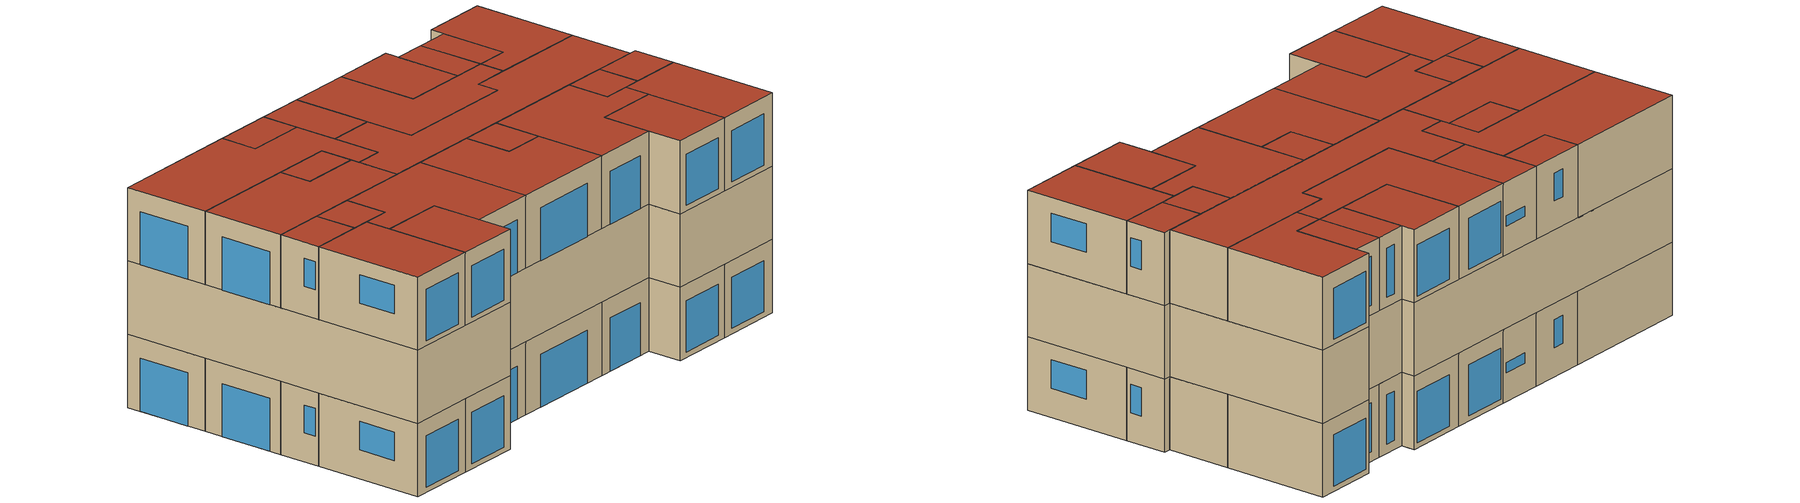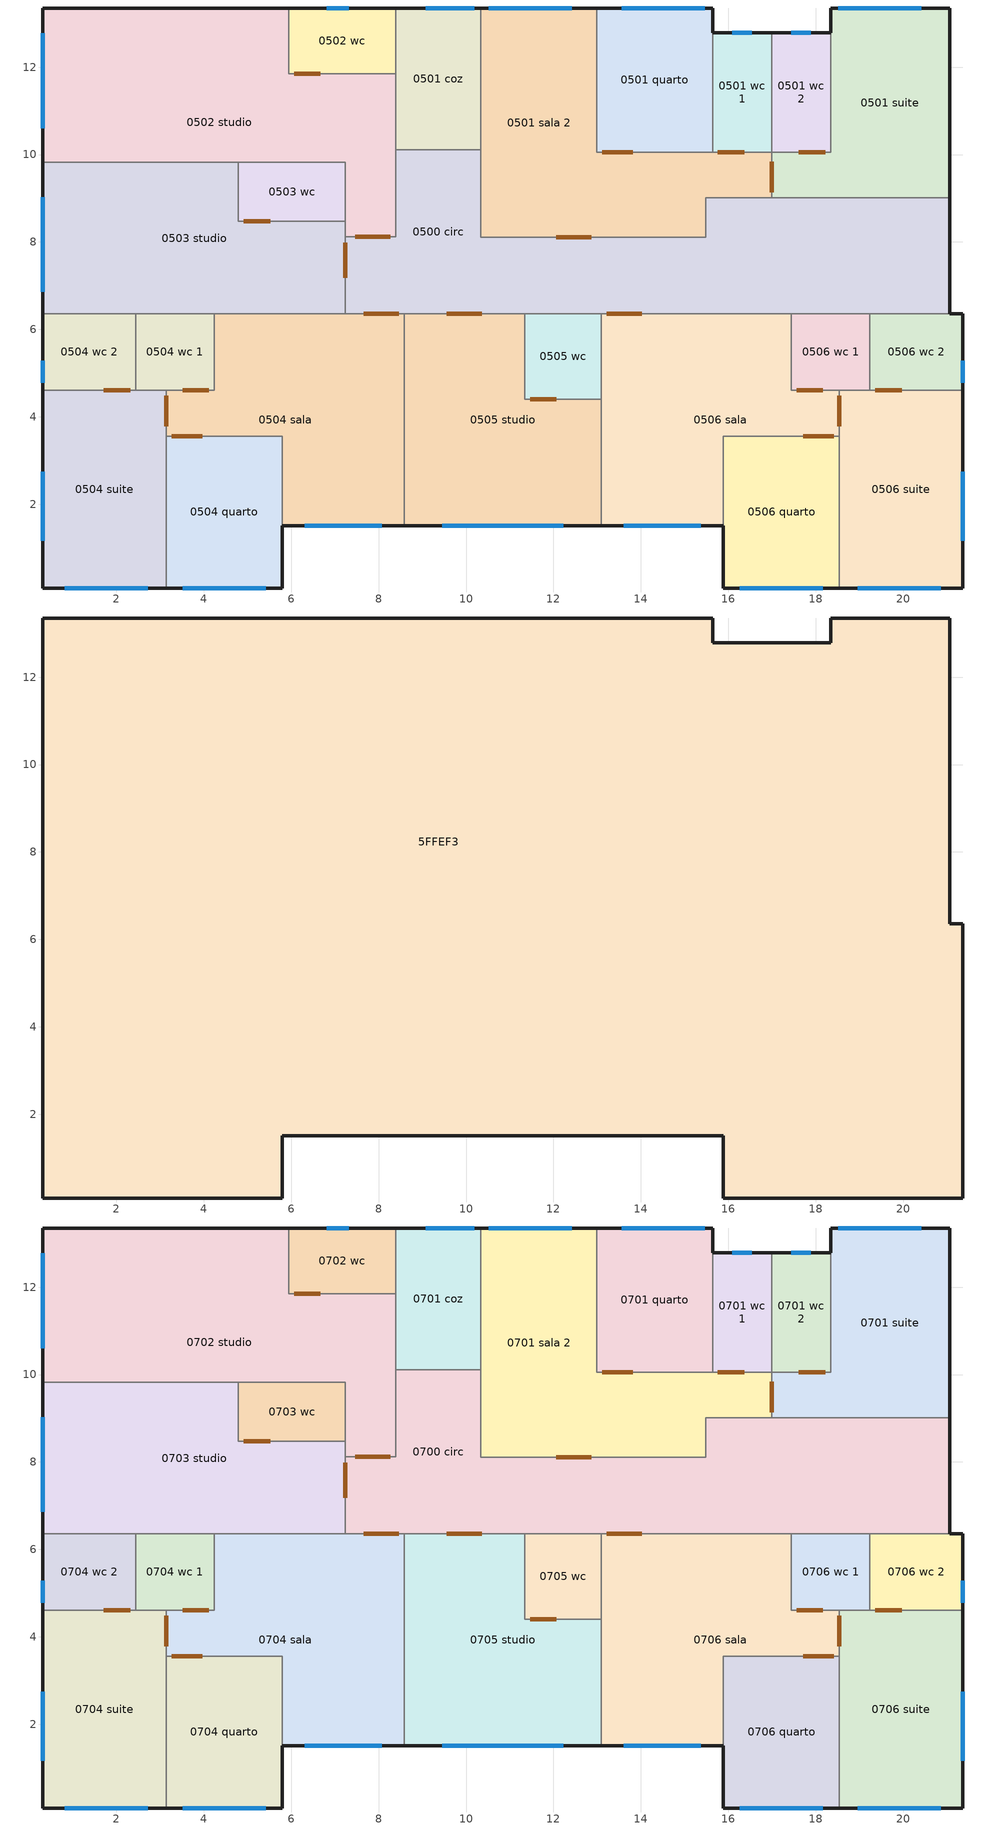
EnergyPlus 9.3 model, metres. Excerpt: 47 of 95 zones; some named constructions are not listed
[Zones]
0504 wc 2
 floor to 1B58C2 (Interior Floor): 2.44,6.36 2.44,4.61 0.31,4.61 0.31,6.36 z11.6
 wall outside (Exterior Wall): 0.31,6.36 0.31,4.61 z11.6:14.5
 wall to 0504 wc 1 (Interior Wall): 2.44,4.61 2.44,6.36 z11.6:14.5
 wall to 0503 studio (Interior Wall): 2.44,6.36 0.31,6.36 z11.6:14.5
 wall to 0504 suite (Interior Wall): 0.31,4.61 2.44,4.61 z11.6:14.5
 window (Exterior Window): 0.31,5.28 0.31,4.78 z12.75:13.85
 door inside (Interior Door): 1.71,4.61 2.31,4.61 z11.6:13.7
0505 studio
 floor to 1B58C2 (Interior Floor): 11.34,6.36 11.34,4.4 13.09,4.4 13.09,1.51 8.59,1.51 8.59,6.36 z11.6
 wall outside (Exterior Wall): 8.59,1.51 13.09,1.51 z11.6:14.5
 wall to 0504 sala (Interior Wall): 8.59,6.36 8.59,1.51 z11.6:14.5
 wall to 0506 sala (Interior Wall): 13.09,1.51 13.09,4.4 z11.6:14.5
 wall to 0505 wc (Interior Wall): 13.09,4.4 11.34,4.4 11.34,6.36 z11.6:14.5
 wall to 0500 circ (Interior Wall): 11.34,6.36 8.59,6.36 z11.6:14.5
 window (Exterior Door): 9.45,1.51 12.22,1.51 z11.6:13.7
 door inside (Interior Door): 12.06,4.4 11.46,4.4 / 10.36,6.36 9.56,6.36 z11.6:13.7
0504 suite
 floor to 1B58C2 (Interior Floor): 3.14,4.61 3.14,0.08 0.31,0.08 0.31,4.61 z11.6
 wall outside (Exterior Wall): 0.31,4.61 0.31,0.08 3.14,0.08 z11.6:14.5
 wall to 0504 wc 1 (Interior Wall): 3.14,4.61 2.44,4.61 z11.6:14.5
 wall to 0504 quarto (Interior Wall): 3.14,0.08 3.14,3.56 z11.6:14.5
 wall to 0504 sala (Interior Wall): 3.14,3.56 3.14,4.61 z11.6:14.5
 window (Exterior Window): 0.81,0.08 2.71,0.08 z11.81:13.84; 0.31,2.75 0.31,1.17 z12.75:13.88
 door inside (Interior Door): 3.14,3.78 3.14,4.48 z11.6:13.7
0506 suite
 floor to 1B58C2 (Interior Floor): 21.36,4.61 21.36,0.08 18.54,0.08 18.54,4.61 z11.6
 wall outside (Exterior Wall): 18.54,0.08 21.36,0.08 21.36,4.61 z11.6:14.5
 wall to 0506 quarto (Interior Wall): 18.54,3.56 18.54,0.08 z11.6:14.5
 wall to 0506 wc 1 (Interior Wall): 19.24,4.61 18.54,4.61 z11.6:14.5
 wall to 0506 wc 2 (Interior Wall): 21.36,4.61 19.24,4.61 z11.6:14.5
 wall to 0506 sala (Interior Wall): 18.54,4.61 18.54,3.56 z11.6:14.5
 window (Exterior Window): 18.96,0.08 20.86,0.08 z11.81:13.84; 21.36,1.17 21.36,2.75 z12.75:13.88
 door inside (Interior Door): 18.54,4.48 18.54,3.78 / 19.96,4.61 19.36,4.61 z11.6:13.7
0501 suite
 floor to 1B58C2 (Interior Floor): 21.06,13.35 21.06,9.01 16.99,9.01 16.99,10.06 18.34,10.06 18.34,13.35 z11.6
 wall outside (Exterior Wall): 21.06,9.01 21.06,13.35 18.34,13.35 18.34,12.78 z11.6:14.5
 wall to 0500 circ (Interior Wall): 16.99,9.01 21.06,9.01 z11.6:14.5
 wall to 0501 wc 2 (Interior Wall): 18.34,12.78 18.34,10.06 16.99,10.06 z11.6:14.5
 wall to 0501 sala 2 (Interior Wall): 16.99,10.06 16.99,9.01 z11.6:14.5
 window (Exterior Window): 20.41,13.35 18.51,13.35 z11.81:13.84
 door inside (Interior Door): 16.99,9.83 16.99,9.13 / 18.21,10.06 17.61,10.06 z11.6:13.7
0504 quarto
 floor to 1B58C2 (Interior Floor): 5.79,3.56 5.79,0.08 3.14,0.08 3.14,3.56 z11.6
 wall outside (Exterior Wall): 3.14,0.08 5.79,0.08 5.79,1.51 z11.6:14.5
 wall to 0504 sala (Interior Wall): 5.79,1.51 5.79,3.56 3.14,3.56 z11.6:14.5
 window (Exterior Window): 3.51,0.08 5.41,0.08 z11.81:13.84
 door inside (Interior Door): 3.96,3.56 3.26,3.56 z11.6:13.7
0502 studio
 floor to 1B58C2 (Interior Floor): 8.39,11.85 8.39,8.12 7.24,8.12 7.24,9.82 0.31,9.82 0.31,13.35 5.94,13.35 5.94,11.85 z11.6
 wall outside (Exterior Wall): 5.94,13.35 0.31,13.35 0.31,9.82 z11.6:14.5
 wall to 0502 wc (Interior Wall): 8.39,11.85 5.94,11.85 5.94,13.35 z11.6:14.5
 wall to 0503 studio (Interior Wall): 0.31,9.82 4.79,9.82 / 7.24,8.47 7.24,8.12 z11.6:14.5
 wall to 0501 coz (Interior Wall): 8.39,10.11 8.39,11.85 z11.6:14.5
 wall to 0503 wc (Interior Wall): 4.79,9.82 7.24,9.82 7.24,8.47 z11.6:14.5
 wall to 0500 circ (Interior Wall): 7.24,8.12 8.39,8.12 8.39,10.11 z11.6:14.5
 window (Exterior Door): 0.31,12.77 0.31,10.6 z11.6:13.7
 door inside (Interior Door): 6.66,11.85 6.06,11.85 / 7.46,8.12 8.26,8.12 z11.6:13.7
0503 wc
 floor to 1B58C2 (Interior Floor): 7.24,9.82 7.24,8.47 4.79,8.47 4.79,9.82 z11.6
 wall to 0503 studio (Interior Wall): 4.79,9.82 4.79,8.47 7.24,8.47 z11.6:14.5
 door inside (Interior Door): 4.91,8.47 5.51,8.47 z11.6:13.7
0502 wc
 floor to 1B58C2 (Interior Floor): 8.39,13.35 8.39,11.85 5.94,11.85 5.94,13.35 z11.6
 wall outside (Exterior Wall): 8.39,13.35 5.94,13.35 z11.6:14.5
 wall to 0501 coz (Interior Wall): 8.39,11.85 8.39,13.35 z11.6:14.5
 window (Exterior Window): 7.31,13.35 6.81,13.35 z12.75:13.85
0501 wc 1
 floor to 1B58C2 (Interior Floor): 16.99,12.78 16.99,10.06 15.64,10.06 15.64,12.78 z11.6
 wall outside (Exterior Wall): 16.99,12.78 15.64,12.78 z11.6:14.5
 wall to 0501 quarto (Interior Wall): 15.64,12.78 15.64,10.06 z11.6:14.5
 wall to 0501 wc 2 (Interior Wall): 16.99,10.06 16.99,12.78 z11.6:14.5
 wall to 0501 sala 2 (Interior Wall): 15.64,10.06 16.99,10.06 z11.6:14.5
 window (Exterior Window): 16.53,12.78 16.09,12.78 z11.97:13.91
 door inside (Interior Door): 15.76,10.06 16.36,10.06 z11.6:13.7
0501 coz
 floor to 1B58C2 (Interior Floor): 10.34,13.35 10.34,10.11 8.39,10.11 8.39,13.35 z11.6
 wall outside (Exterior Wall): 10.34,13.35 8.39,13.35 z11.6:14.5
 wall to 0501 sala 2 (Interior Wall): 10.34,10.11 10.34,10.18 10.34,11.03 10.34,13.35 z11.6:14.5
 wall to 0500 circ (Interior Wall): 8.39,10.11 10.34,10.11 z11.6:14.5
 window (Exterior Window): 10.18,13.35 9.08,13.35 z12.75:13.15
0501 sala 2
 floor to 1B58C2 (Interior Floor): 16.99,10.06 16.99,9.01 15.49,9.01 15.49,8.11 10.34,8.11 10.34,13.35 12.99,13.35 12.99,10.06 z11.6
 wall outside (Exterior Wall): 12.99,13.35 10.34,13.35 z11.6:14.5
 wall to 0500 circ (Interior Wall): 10.34,10.11 10.34,8.11 15.49,8.11 15.49,9.01 16.99,9.01 z11.6:14.5
 wall to 0501 quarto (Interior Wall): 15.64,10.06 12.99,10.06 12.99,13.35 z11.6:14.5
 window (Exterior Window): 12.41,13.35 10.51,13.35 z11.81:13.84
 door inside (Interior Door): 13.81,10.06 13.11,10.06 / 12.06,8.11 12.86,8.11 z11.6:13.7
0503 studio
 floor to 1B58C2 (Interior Floor): 7.24,8.47 7.24,6.36 0.31,6.36 0.31,9.82 4.79,9.82 4.79,8.47 z11.6
 wall outside (Exterior Wall): 0.31,9.82 0.31,6.36 z11.6:14.5
 wall to 0504 wc 1 (Interior Wall): 2.44,6.36 4.24,6.36 z11.6:14.5
 wall to 0504 sala (Interior Wall): 4.24,6.36 7.24,6.36 z11.6:14.5
 wall to 0500 circ (Interior Wall): 7.24,6.36 7.24,8.12 z11.6:14.5
 window (Exterior Door): 0.31,9.03 0.31,6.86 z11.6:13.7
 door inside (Interior Door): 7.24,7.18 7.24,7.98 z11.6:13.7
0506 sala
 floor to 1B58C2 (Interior Floor): 17.44,6.36 17.44,4.61 18.54,4.61 18.54,3.56 15.89,3.56 15.89,1.51 13.09,1.51 13.09,6.36 z11.6
 wall outside (Exterior Wall): 13.09,1.51 15.89,1.51 z11.6:14.5
 wall to 0505 wc (Interior Wall): 13.09,6.36 13.09,4.4 z11.6:14.5
 wall to 0506 wc 1 (Interior Wall): 18.54,4.61 17.44,4.61 17.44,6.36 z11.6:14.5
 wall to 0506 quarto (Interior Wall): 15.89,1.51 15.89,3.56 18.54,3.56 z11.6:14.5
 wall to 0500 circ (Interior Wall): 17.44,6.36 13.09,6.36 z11.6:14.5
 window (Exterior Door): 13.6,1.51 15.37,1.51 z11.6:13.7
 door inside (Interior Door): 17.71,3.56 18.41,3.56 / 18.16,4.61 17.56,4.61 / 14.02,6.36 13.22,6.36 z11.6:13.7
0506 wc 2
 floor to 1B58C2 (Interior Floor): 21.36,6.36 21.36,4.61 19.24,4.61 19.24,6.36 z11.6
 wall outside (Exterior Wall): 21.36,4.61 21.36,6.36 21.06,6.36 z11.6:14.5
 wall to 0500 circ (Interior Wall): 21.06,6.36 19.24,6.36 z11.6:14.5
 wall to 0506 wc 1 (Interior Wall): 19.24,6.36 19.24,4.61 z11.6:14.5
 window (Exterior Window): 21.36,4.78 21.36,5.28 z12.75:13.88
0501 quarto
 floor to 1B58C2 (Interior Floor): 15.64,13.35 15.64,10.06 12.99,10.06 12.99,13.35 z11.6
 wall outside (Exterior Wall): 15.64,12.78 15.64,13.35 12.99,13.35 z11.6:14.5
 window (Exterior Window): 15.46,13.35 13.56,13.35 z11.81:13.84
0506 wc 1
 floor to 1B58C2 (Interior Floor): 19.24,6.36 19.24,4.61 17.44,4.61 17.44,6.36 z11.6
 wall to 0500 circ (Interior Wall): 19.24,6.36 17.44,6.36 z11.6:14.5
0501 wc 2
 floor to 1B58C2 (Interior Floor): 18.34,12.78 18.34,10.06 16.99,10.06 16.99,12.78 z11.6
 wall outside (Exterior Wall): 18.34,12.78 16.99,12.78 z11.6:14.5
 window (Exterior Window): 17.88,12.78 17.44,12.78 z11.97:13.91
0506 quarto
 floor to 1B58C2 (Interior Floor): 18.54,3.56 18.54,0.08 15.89,0.08 15.89,3.56 z11.6
 wall outside (Exterior Wall): 15.89,1.51 15.89,0.08 18.54,0.08 z11.6:14.5
 window (Exterior Window): 16.26,0.08 18.16,0.08 z11.81:13.84
0505 wc
 floor to 1B58C2 (Interior Floor): 13.09,6.36 13.09,4.4 11.34,4.4 11.34,6.36 z11.6
 wall to 0500 circ (Interior Wall): 13.09,6.36 11.34,6.36 z11.6:14.5
0504 wc 1
 floor to 1B58C2 (Interior Floor): 4.24,6.36 4.24,4.61 2.44,4.61 2.44,6.36 z11.6
 wall to 0504 sala (Interior Wall): 3.14,4.61 4.24,4.61 4.24,6.36 z11.6:14.5
 door inside (Interior Door): 3.51,4.61 4.11,4.61 z11.6:13.7
0504 sala
 floor to 1B58C2 (Interior Floor): 8.59,6.36 8.59,1.51 5.79,1.51 5.79,3.56 3.14,3.56 3.14,4.61 4.24,4.61 4.24,6.36 z11.6
 wall outside (Exterior Wall): 5.79,1.51 8.59,1.51 z11.6:14.5
 wall to 0500 circ (Interior Wall): 8.59,6.36 7.24,6.36 z11.6:14.5
 window (Exterior Door): 6.3,1.51 8.07,1.51 z11.6:13.7
 door inside (Interior Door): 8.46,6.36 7.66,6.36 z11.6:13.7
0500 circ
 floor to 1B58C2 (Interior Floor): 21.06,9.01 21.06,6.36 7.24,6.36 7.24,8.12 8.39,8.12 8.39,10.11 10.34,10.11 10.34,8.11 15.49,8.11 15.49,9.01 z11.6
 wall outside (Exterior Wall): 21.06,6.36 21.06,9.01 z11.6:14.5
5FFEF3
 floor to 0501 suite (Interior Floor): 21.06,13.35 21.06,9.01 16.99,9.01 16.99,10.06 18.34,10.06 18.34,13.35 z14.5
 floor to 0501 wc 1 (Interior Floor): 16.99,12.78 16.99,10.06 15.64,10.06 15.64,12.78 z14.5
 floor to 0500 circ (Interior Floor): 21.06,9.01 21.06,6.36 7.24,6.36 7.24,8.12 8.39,8.12 8.39,10.11 10.34,10.11 10.34,8.11 15.49,8.11 15.49,9.01 z14.5
 floor to 0501 quarto (Interior Floor): 15.64,13.35 15.64,10.06 12.99,10.06 12.99,13.35 z14.5
 floor to 0501 wc 2 (Interior Floor): 18.34,12.78 18.34,10.06 16.99,10.06 16.99,12.78 z14.5
 floor to 0504 quarto (Interior Floor): 5.79,3.56 5.79,0.08 3.14,0.08 3.14,3.56 z14.5
 floor to 0502 wc (Interior Floor): 8.39,13.35 8.39,11.85 5.94,11.85 5.94,13.35 z14.5
 floor to 0506 quarto (Interior Floor): 18.54,3.56 18.54,0.08 15.89,0.08 15.89,3.56 z14.5
 floor to 0501 sala 2 (Interior Floor): 16.99,10.06 16.99,9.01 15.49,9.01 15.49,8.11 10.34,8.11 10.34,13.35 12.99,13.35 12.99,10.06 z14.5
 floor to 0502 studio (Interior Floor): 8.39,11.85 8.39,8.12 7.24,8.12 7.24,9.82 0.31,9.82 0.31,13.35 5.94,13.35 5.94,11.85 z14.5
 floor to 0501 coz (Interior Floor): 10.34,13.35 10.34,10.11 8.39,10.11 8.39,13.35 z14.5
 floor to 0504 suite (Interior Floor): 3.14,4.61 3.14,0.08 0.31,0.08 0.31,4.61 z14.5
 floor to 0503 studio (Interior Floor): 7.24,8.47 7.24,6.36 0.31,6.36 0.31,9.82 4.79,9.82 4.79,8.47 z14.5
 floor to 0503 wc (Interior Floor): 7.24,9.82 7.24,8.47 4.79,8.47 4.79,9.82 z14.5
 floor to 0506 wc 1 (Interior Floor): 19.24,6.36 19.24,4.61 17.44,4.61 17.44,6.36 z14.5
 floor to 0506 suite (Interior Floor): 21.36,4.61 21.36,0.08 18.54,0.08 18.54,4.61 z14.5
 floor to 0504 sala (Interior Floor): 8.59,6.36 8.59,1.51 5.79,1.51 5.79,3.56 3.14,3.56 3.14,4.61 4.24,4.61 4.24,6.36 z14.5
 floor to 0506 sala (Interior Floor): 17.44,6.36 17.44,4.61 18.54,4.61 18.54,3.56 15.89,3.56 15.89,1.51 13.09,1.51 13.09,6.36 z14.5
 floor to 0505 studio (Interior Floor): 11.34,6.36 11.34,4.4 13.09,4.4 13.09,1.51 8.59,1.51 8.59,6.36 z14.5
 floor to 0505 wc (Interior Floor): 13.09,6.36 13.09,4.4 11.34,4.4 11.34,6.36 z14.5
 floor to 0506 wc 2 (Interior Floor): 21.36,6.36 21.36,4.61 19.24,4.61 19.24,6.36 z14.5
 floor to 0504 wc 1 (Interior Floor): 4.24,6.36 4.24,4.61 2.44,4.61 2.44,6.36 z14.5
 floor to 0504 wc 2 (Interior Floor): 2.44,6.36 2.44,4.61 0.31,4.61 0.31,6.36 z14.5
 wall outside (Exterior Wall): 18.34,12.78 15.64,12.78 15.64,13.35 0.31,13.35 0.31,0.08 5.79,0.08 5.79,1.51 15.89,1.51 15.89,0.08 21.36,0.08 21.36,6.36 21.06,6.36 21.06,13.35 18.34,13.35 18.34,12.78 z14.5:17.4
0701 wc 2
 floor to 5FFEF3 (Interior Floor): 18.34,12.78 18.34,10.06 16.99,10.06 16.99,12.78 z17.4
 wall outside (Exterior Wall): 18.34,12.78 16.99,12.78 z17.4:20.3
 wall to 0701 wc 1 (Interior Wall): 16.99,12.78 16.99,10.06 z17.4:20.3
 wall to 0701 suite (Interior Wall): 16.99,10.06 18.34,10.06 18.34,12.78 z17.4:20.3
 window (Exterior Window): 17.88,12.78 17.44,12.78 z17.77:19.71
 door inside (Interior Door): 17.61,10.06 18.21,10.06 z17.4:19.5
 roof outside (Exterior Roof): 16.99,12.78 16.99,10.06 18.34,10.06 18.34,12.78 z20.3
0706 wc 1
 floor to 5FFEF3 (Interior Floor): 19.24,6.36 19.24,4.61 17.44,4.61 17.44,6.36 z17.4
 wall to 0706 wc 2 (Interior Wall): 19.24,4.61 19.24,6.36 z17.4:20.3
 wall to 0706 sala (Interior Wall): 17.44,6.36 17.44,4.61 18.54,4.61 z17.4:20.3
 wall to 0700 circ (Interior Wall): 19.24,6.36 17.44,6.36 z17.4:20.3
 wall to 0706 suite (Interior Wall): 18.54,4.61 19.24,4.61 z17.4:20.3
 door inside (Interior Door): 17.56,4.61 18.16,4.61 z17.4:19.5
 roof outside (Exterior Roof): 17.44,6.36 17.44,4.61 19.24,4.61 19.24,6.36 z20.3
0701 quarto
 floor to 5FFEF3 (Interior Floor): 15.64,13.35 15.64,10.06 12.99,10.06 12.99,13.35 z17.4
 wall outside (Exterior Wall): 15.64,12.78 15.64,13.35 12.99,13.35 z17.4:20.3
 wall to 0701 sala 2 (Interior Wall): 12.99,13.35 12.99,10.06 15.64,10.06 z17.4:20.3
 wall to 0701 wc 1 (Interior Wall): 15.64,10.06 15.64,12.78 z17.4:20.3
 window (Exterior Window): 15.46,13.35 13.56,13.35 z17.61:19.64
 door inside (Interior Door): 13.11,10.06 13.81,10.06 z17.4:19.5
 roof outside (Exterior Roof): 12.99,13.35 12.99,10.06 15.64,10.06 15.64,13.35 z20.3
0701 wc 1
 floor to 5FFEF3 (Interior Floor): 16.99,12.78 16.99,10.06 15.64,10.06 15.64,12.78 z17.4
 wall outside (Exterior Wall): 16.99,12.78 15.64,12.78 z17.4:20.3
 wall to 0701 sala 2 (Interior Wall): 15.64,10.06 16.99,10.06 z17.4:20.3
 window (Exterior Window): 16.53,12.78 16.09,12.78 z17.77:19.71
 door inside (Interior Door): 15.76,10.06 16.36,10.06 z17.4:19.5
 roof outside (Exterior Roof): 15.64,12.78 15.64,10.06 16.99,10.06 16.99,12.78 z20.3
0706 wc 2
 floor to 5FFEF3 (Interior Floor): 21.36,6.36 21.36,4.61 19.24,4.61 19.24,6.36 z17.4
 wall outside (Exterior Wall): 21.36,4.61 21.36,6.36 21.06,6.36 z17.4:20.3
 wall to 0700 circ (Interior Wall): 21.06,6.36 19.24,6.36 z17.4:20.3
 wall to 0706 suite (Interior Wall): 19.24,4.61 21.36,4.61 z17.4:20.3
 window (Exterior Window): 21.36,4.78 21.36,5.28 z18.55:19.68
 door inside (Interior Door): 19.36,4.61 19.96,4.61 z17.4:19.5
 roof outside (Exterior Roof): 19.24,6.36 19.24,4.61 21.36,4.61 21.36,6.36 z20.3
0701 coz
 floor to 5FFEF3 (Interior Floor): 10.34,13.35 10.34,10.11 8.39,10.11 8.39,13.35 z17.4
 wall outside (Exterior Wall): 10.34,13.35 8.39,13.35 z17.4:20.3
 wall to 0702 wc (Interior Wall): 8.39,13.35 8.39,11.85 z17.4:20.3
 wall to 0701 sala 2 (Interior Wall): 10.34,10.11 10.34,10.18 10.34,11.03 10.34,13.35 z17.4:20.3
 wall to 0702 studio (Interior Wall): 8.39,11.85 8.39,10.11 z17.4:20.3
 wall to 0700 circ (Interior Wall): 8.39,10.11 10.34,10.11 z17.4:20.3
 window (Exterior Window): 10.18,13.35 9.08,13.35 z18.55:18.95
 roof outside (Exterior Roof): 8.39,13.35 8.39,10.11 10.34,10.11 10.34,13.35 z20.3
0704 quarto
 floor to 5FFEF3 (Interior Floor): 5.79,3.56 5.79,0.08 3.14,0.08 3.14,3.56 z17.4
 wall outside (Exterior Wall): 3.14,0.08 5.79,0.08 5.79,1.51 z17.4:20.3
 wall to 0704 sala (Interior Wall): 5.79,1.51 5.79,3.56 3.14,3.56 z17.4:20.3
 wall to 0704 suite (Interior Wall): 3.14,3.56 3.14,0.08 z17.4:20.3
 window (Exterior Window): 3.51,0.08 5.41,0.08 z17.61:19.64
 door inside (Interior Door): 3.96,3.56 3.26,3.56 z17.4:19.5
 roof outside (Exterior Roof): 3.14,3.56 3.14,0.08 5.79,0.08 5.79,3.56 z20.3
0702 wc
 floor to 5FFEF3 (Interior Floor): 8.39,13.35 8.39,11.85 5.94,11.85 5.94,13.35 z17.4
 wall outside (Exterior Wall): 8.39,13.35 5.94,13.35 z17.4:20.3
 wall to 0702 studio (Interior Wall): 5.94,13.35 5.94,11.85 8.39,11.85 z17.4:20.3
 window (Exterior Window): 7.31,13.35 6.81,13.35 z18.55:19.65
 door inside (Interior Door): 6.06,11.85 6.66,11.85 z17.4:19.5
 roof outside (Exterior Roof): 5.94,13.35 5.94,11.85 8.39,11.85 8.39,13.35 z20.3
0704 wc 2
 floor to 5FFEF3 (Interior Floor): 2.44,6.36 2.44,4.61 0.31,4.61 0.31,6.36 z17.4
 wall outside (Exterior Wall): 0.31,6.36 0.31,4.61 z17.4:20.3
 wall to 0704 wc 1 (Interior Wall): 2.44,4.61 2.44,6.36 z17.4:20.3
 wall to 0703 studio (Interior Wall): 2.44,6.36 0.31,6.36 z17.4:20.3
 wall to 0704 suite (Interior Wall): 0.31,4.61 2.44,4.61 z17.4:20.3
 window (Exterior Window): 0.31,5.28 0.31,4.78 z18.55:19.65
 door inside (Interior Door): 1.71,4.61 2.31,4.61 z17.4:19.5
 roof outside (Exterior Roof): 0.31,6.36 0.31,4.61 2.44,4.61 2.44,6.36 z20.3
0706 sala
 floor to 5FFEF3 (Interior Floor): 17.44,6.36 17.44,4.61 18.54,4.61 18.54,3.56 15.89,3.56 15.89,1.51 13.09,1.51 13.09,6.36 z17.4
 wall outside (Exterior Wall): 13.09,1.51 15.89,1.51 z17.4:20.3
 wall to 0705 studio (Interior Wall): 13.09,4.4 13.09,1.51 z17.4:20.3
 wall to 0705 wc (Interior Wall): 13.09,6.36 13.09,4.4 z17.4:20.3
 wall to 0706 quarto (Interior Wall): 15.89,1.51 15.89,3.56 18.54,3.56 z17.4:20.3
 wall to 0706 suite (Interior Wall): 18.54,3.56 18.54,4.61 z17.4:20.3
 wall to 0700 circ (Interior Wall): 17.44,6.36 13.09,6.36 z17.4:20.3
 window (Exterior Door): 13.6,1.51 15.37,1.51 z17.4:19.5
 door inside (Interior Door): 18.54,3.78 18.54,4.48 / 17.71,3.56 18.41,3.56 / 14.02,6.36 13.22,6.36 z17.4:19.5
 roof outside (Exterior Roof): 13.09,6.36 13.09,1.51 15.89,1.51 15.89,3.56 18.54,3.56 18.54,4.61 17.44,4.61 17.44,6.36 z20.3
0706 suite
 floor to 5FFEF3 (Interior Floor): 21.36,4.61 21.36,0.08 18.54,0.08 18.54,4.61 z17.4
 wall outside (Exterior Wall): 18.54,0.08 21.36,0.08 21.36,4.61 z17.4:20.3
 wall to 0706 quarto (Interior Wall): 18.54,3.56 18.54,0.08 z17.4:20.3
 window (Exterior Window): 18.96,0.08 20.86,0.08 z17.61:19.64; 21.36,1.17 21.36,2.75 z18.55:19.68
 roof outside (Exterior Roof): 18.54,4.61 18.54,0.08 21.36,0.08 21.36,4.61 z20.3
0701 suite
 floor to 5FFEF3 (Interior Floor): 21.06,13.35 21.06,9.01 16.99,9.01 16.99,10.06 18.34,10.06 18.34,13.35 z17.4
 wall outside (Exterior Wall): 21.06,9.01 21.06,13.35 18.34,13.35 18.34,12.78 z17.4:20.3
 wall to 0700 circ (Interior Wall): 16.99,9.01 21.06,9.01 z17.4:20.3
 wall to 0701 sala 2 (Interior Wall): 16.99,10.06 16.99,9.01 z17.4:20.3
 window (Exterior Window): 20.41,13.35 18.51,13.35 z17.61:19.64
 door inside (Interior Door): 16.99,9.83 16.99,9.13 z17.4:19.5
 roof outside (Exterior Roof): 18.34,13.35 18.34,10.06 16.99,10.06 16.99,9.01 21.06,9.01 21.06,13.35 z20.3
0702 studio
 floor to 5FFEF3 (Interior Floor): 8.39,11.85 8.39,8.12 7.24,8.12 7.24,9.82 0.31,9.82 0.31,13.35 5.94,13.35 5.94,11.85 z17.4
 wall outside (Exterior Wall): 5.94,13.35 0.31,13.35 0.31,9.82 z17.4:20.3
 wall to 0703 studio (Interior Wall): 0.31,9.82 4.79,9.82 / 7.24,8.47 7.24,8.12 z17.4:20.3
 wall to 0703 wc (Interior Wall): 4.79,9.82 7.24,9.82 7.24,8.47 z17.4:20.3
 wall to 0700 circ (Interior Wall): 7.24,8.12 8.39,8.12 8.39,10.11 z17.4:20.3
 window (Exterior Door): 0.31,12.77 0.31,10.6 z17.4:19.5
 door inside (Interior Door): 7.46,8.12 8.26,8.12 z17.4:19.5
 roof outside (Exterior Roof): 0.31,13.35 0.31,9.82 7.24,9.82 7.24,8.12 8.39,8.12 8.39,11.85 5.94,11.85 5.94,13.35 z20.3
0703 studio
 floor to 5FFEF3 (Interior Floor): 7.24,8.47 7.24,6.36 0.31,6.36 0.31,9.82 4.79,9.82 4.79,8.47 z17.4
 wall outside (Exterior Wall): 0.31,9.82 0.31,6.36 z17.4:20.3
 wall to 0704 wc 1 (Interior Wall): 2.44,6.36 4.24,6.36 z17.4:20.3
 wall to 0703 wc (Interior Wall): 7.24,8.47 4.79,8.47 4.79,9.82 z17.4:20.3
 wall to 0704 sala (Interior Wall): 4.24,6.36 7.24,6.36 z17.4:20.3
 wall to 0700 circ (Interior Wall): 7.24,6.36 7.24,8.12 z17.4:20.3
 window (Exterior Door): 0.31,9.03 0.31,6.86 z17.4:19.5
 door inside (Interior Door): 5.51,8.47 4.91,8.47 / 7.24,7.18 7.24,7.98 z17.4:19.5
 roof outside (Exterior Roof): 0.31,9.82 0.31,6.36 7.24,6.36 7.24,8.47 4.79,8.47 4.79,9.82 z20.3
0701 sala 2
 floor to 5FFEF3 (Interior Floor): 16.99,10.06 16.99,9.01 15.49,9.01 15.49,8.11 10.34,8.11 10.34,13.35 12.99,13.35 12.99,10.06 z17.4
 wall outside (Exterior Wall): 12.99,13.35 10.34,13.35 z17.4:20.3
 wall to 0700 circ (Interior Wall): 10.34,10.11 10.34,8.11 15.49,8.11 15.49,9.01 16.99,9.01 z17.4:20.3
 window (Exterior Window): 12.41,13.35 10.51,13.35 z17.61:19.64
 door inside (Interior Door): 12.06,8.11 12.86,8.11 z17.4:19.5
 roof outside (Exterior Roof): 10.34,13.35 10.34,8.11 15.49,8.11 15.49,9.01 16.99,9.01 16.99,10.06 12.99,10.06 12.99,13.35 z20.3
0705 studio
 floor to 5FFEF3 (Interior Floor): 11.34,6.36 11.34,4.4 13.09,4.4 13.09,1.51 8.59,1.51 8.59,6.36 z17.4
 wall outside (Exterior Wall): 8.59,1.51 13.09,1.51 z17.4:20.3
 wall to 0704 sala (Interior Wall): 8.59,6.36 8.59,1.51 z17.4:20.3
 wall to 0705 wc (Interior Wall): 13.09,4.4 11.34,4.4 11.34,6.36 z17.4:20.3
 wall to 0700 circ (Interior Wall): 11.34,6.36 8.59,6.36 z17.4:20.3
 window (Exterior Door): 9.45,1.51 12.22,1.51 z17.4:19.5
 door inside (Interior Door): 12.06,4.4 11.46,4.4 / 10.36,6.36 9.56,6.36 z17.4:19.5
 roof outside (Exterior Roof): 8.59,6.36 8.59,1.51 13.09,1.51 13.09,4.4 11.34,4.4 11.34,6.36 z20.3
0704 suite
 floor to 5FFEF3 (Interior Floor): 3.14,4.61 3.14,0.08 0.31,0.08 0.31,4.61 z17.4
 wall outside (Exterior Wall): 0.31,4.61 0.31,0.08 3.14,0.08 z17.4:20.3
 wall to 0704 wc 1 (Interior Wall): 3.14,4.61 2.44,4.61 z17.4:20.3
 wall to 0704 sala (Interior Wall): 3.14,3.56 3.14,4.61 z17.4:20.3
 window (Exterior Window): 0.81,0.08 2.71,0.08 z17.61:19.64; 0.31,2.75 0.31,1.17 z18.55:19.68
 door inside (Interior Door): 3.14,3.78 3.14,4.48 z17.4:19.5
 roof outside (Exterior Roof): 0.31,4.61 0.31,0.08 3.14,0.08 3.14,4.61 z20.3
0703 wc
 floor to 5FFEF3 (Interior Floor): 7.24,9.82 7.24,8.47 4.79,8.47 4.79,9.82 z17.4
 roof outside (Exterior Roof): 4.79,9.82 4.79,8.47 7.24,8.47 7.24,9.82 z20.3
0706 quarto
 floor to 5FFEF3 (Interior Floor): 18.54,3.56 18.54,0.08 15.89,0.08 15.89,3.56 z17.4
 wall outside (Exterior Wall): 15.89,1.51 15.89,0.08 18.54,0.08 z17.4:20.3
 window (Exterior Window): 16.26,0.08 18.16,0.08 z17.61:19.64
 roof outside (Exterior Roof): 15.89,3.56 15.89,0.08 18.54,0.08 18.54,3.56 z20.3
0705 wc
 floor to 5FFEF3 (Interior Floor): 13.09,6.36 13.09,4.4 11.34,4.4 11.34,6.36 z17.4
 wall to 0700 circ (Interior Wall): 13.09,6.36 11.34,6.36 z17.4:20.3
 roof outside (Exterior Roof): 11.34,6.36 11.34,4.4 13.09,4.4 13.09,6.36 z20.3
0704 wc 1
 floor to 5FFEF3 (Interior Floor): 4.24,6.36 4.24,4.61 2.44,4.61 2.44,6.36 z17.4
 wall to 0704 sala (Interior Wall): 3.14,4.61 4.24,4.61 4.24,6.36 z17.4:20.3
 door inside (Interior Door): 3.51,4.61 4.11,4.61 z17.4:19.5
 roof outside (Exterior Roof): 2.44,6.36 2.44,4.61 4.24,4.61 4.24,6.36 z20.3
0704 sala
 floor to 5FFEF3 (Interior Floor): 8.59,6.36 8.59,1.51 5.79,1.51 5.79,3.56 3.14,3.56 3.14,4.61 4.24,4.61 4.24,6.36 z17.4
 wall outside (Exterior Wall): 5.79,1.51 8.59,1.51 z17.4:20.3
 wall to 0700 circ (Interior Wall): 8.59,6.36 7.24,6.36 z17.4:20.3
 window (Exterior Door): 6.3,1.51 8.07,1.51 z17.4:19.5
 door inside (Interior Door): 8.46,6.36 7.66,6.36 z17.4:19.5
 roof outside (Exterior Roof): 4.24,6.36 4.24,4.61 3.14,4.61 3.14,3.56 5.79,3.56 5.79,1.51 8.59,1.51 8.59,6.36 z20.3
0700 circ
 floor to 5FFEF3 (Interior Floor): 21.06,9.01 21.06,6.36 7.24,6.36 7.24,8.12 8.39,8.12 8.39,10.11 10.34,10.11 10.34,8.11 15.49,8.11 15.49,9.01 z17.4
 wall outside (Exterior Wall): 21.06,6.36 21.06,9.01 z17.4:20.3
 roof outside (Exterior Roof): 8.39,10.11 8.39,8.12 7.24,8.12 7.24,6.36 21.06,6.36 21.06,9.01 15.49,9.01 15.49,8.11 10.34,8.11 10.34,10.11 z20.3
[Building]
unifamiliar: North Axis {deg}=0; Terrain=City; Loads Convergence Tolerance Value {W}=0.04; Temperature Convergence Tolerance Value {deltaC}=0.4; Solar Distribution=FullInteriorAndExteriorWithReflections; Maximum Number of Warmup Days=25; Minimum Number of Warmup Days=6
[Site:Location]
Ilheus_BA_BRA Design_Conditions: Latitude {deg}=-14.79; Longitude {deg}=-39.05; Time Zone {hr}=-3; Elevation {m}=78
[Material]
porta de madeira_3cm: Roughness=Smooth; Thickness {m}=0.03; Conductivity {W/m-K}=0.29; Density {kg/m3}=800; Specific Heat {J/kg-K}=1340; Thermal Absorptance=0.9; Solar Absorptance=0.5; Visible Absorptance=0.5
[WindowMaterial:SimpleGlazingSystem]
vidro_ref: U-Factor {W/m2-K}=5.7; Solar Heat Gain Coefficient=0.87
[Construction]
Exterior Window; Exterior Door: vidro_ref
Interior Door: porta de madeira_3cm
[Zone] Multiplier=1
Name | Floor Area {m2}
0504 wc 2; 0506 wc 2; 0706 wc 2; 0704 wc 2 | 3.72
0505 studio; 0705 studio | 18.4
0504 suite; 0506 suite; 0706 suite; 0704 suite | 12.78
0501 suite; 0701 suite | 13.26
0504 quarto; 0506 quarto; 0704 quarto; 0706 quarto | 9.21
0502 studio; 0702 studio | 26.82
0503 wc; 0703 wc | 3.31
0502 wc; 0702 wc | 3.69
0501 wc 1; 0501 wc 2; 0701 wc 2; 0701 wc 1 | 3.68
0501 coz; 0701 coz | 6.33
0501 sala 2; 0701 sala 2 | 20.35
0503 studio; 0703 studio | 20.66
0506 sala; 0504 sala; 0706 sala; 0704 sala | 19.07
0501 quarto; 0701 quarto | 8.73
0506 wc 1; 0504 wc 1; 0706 wc 1; 0704 wc 1 | 3.15
0505 wc; 0705 wc | 3.43
0500 circ; 0700 circ | 33.12
5FFEF3
